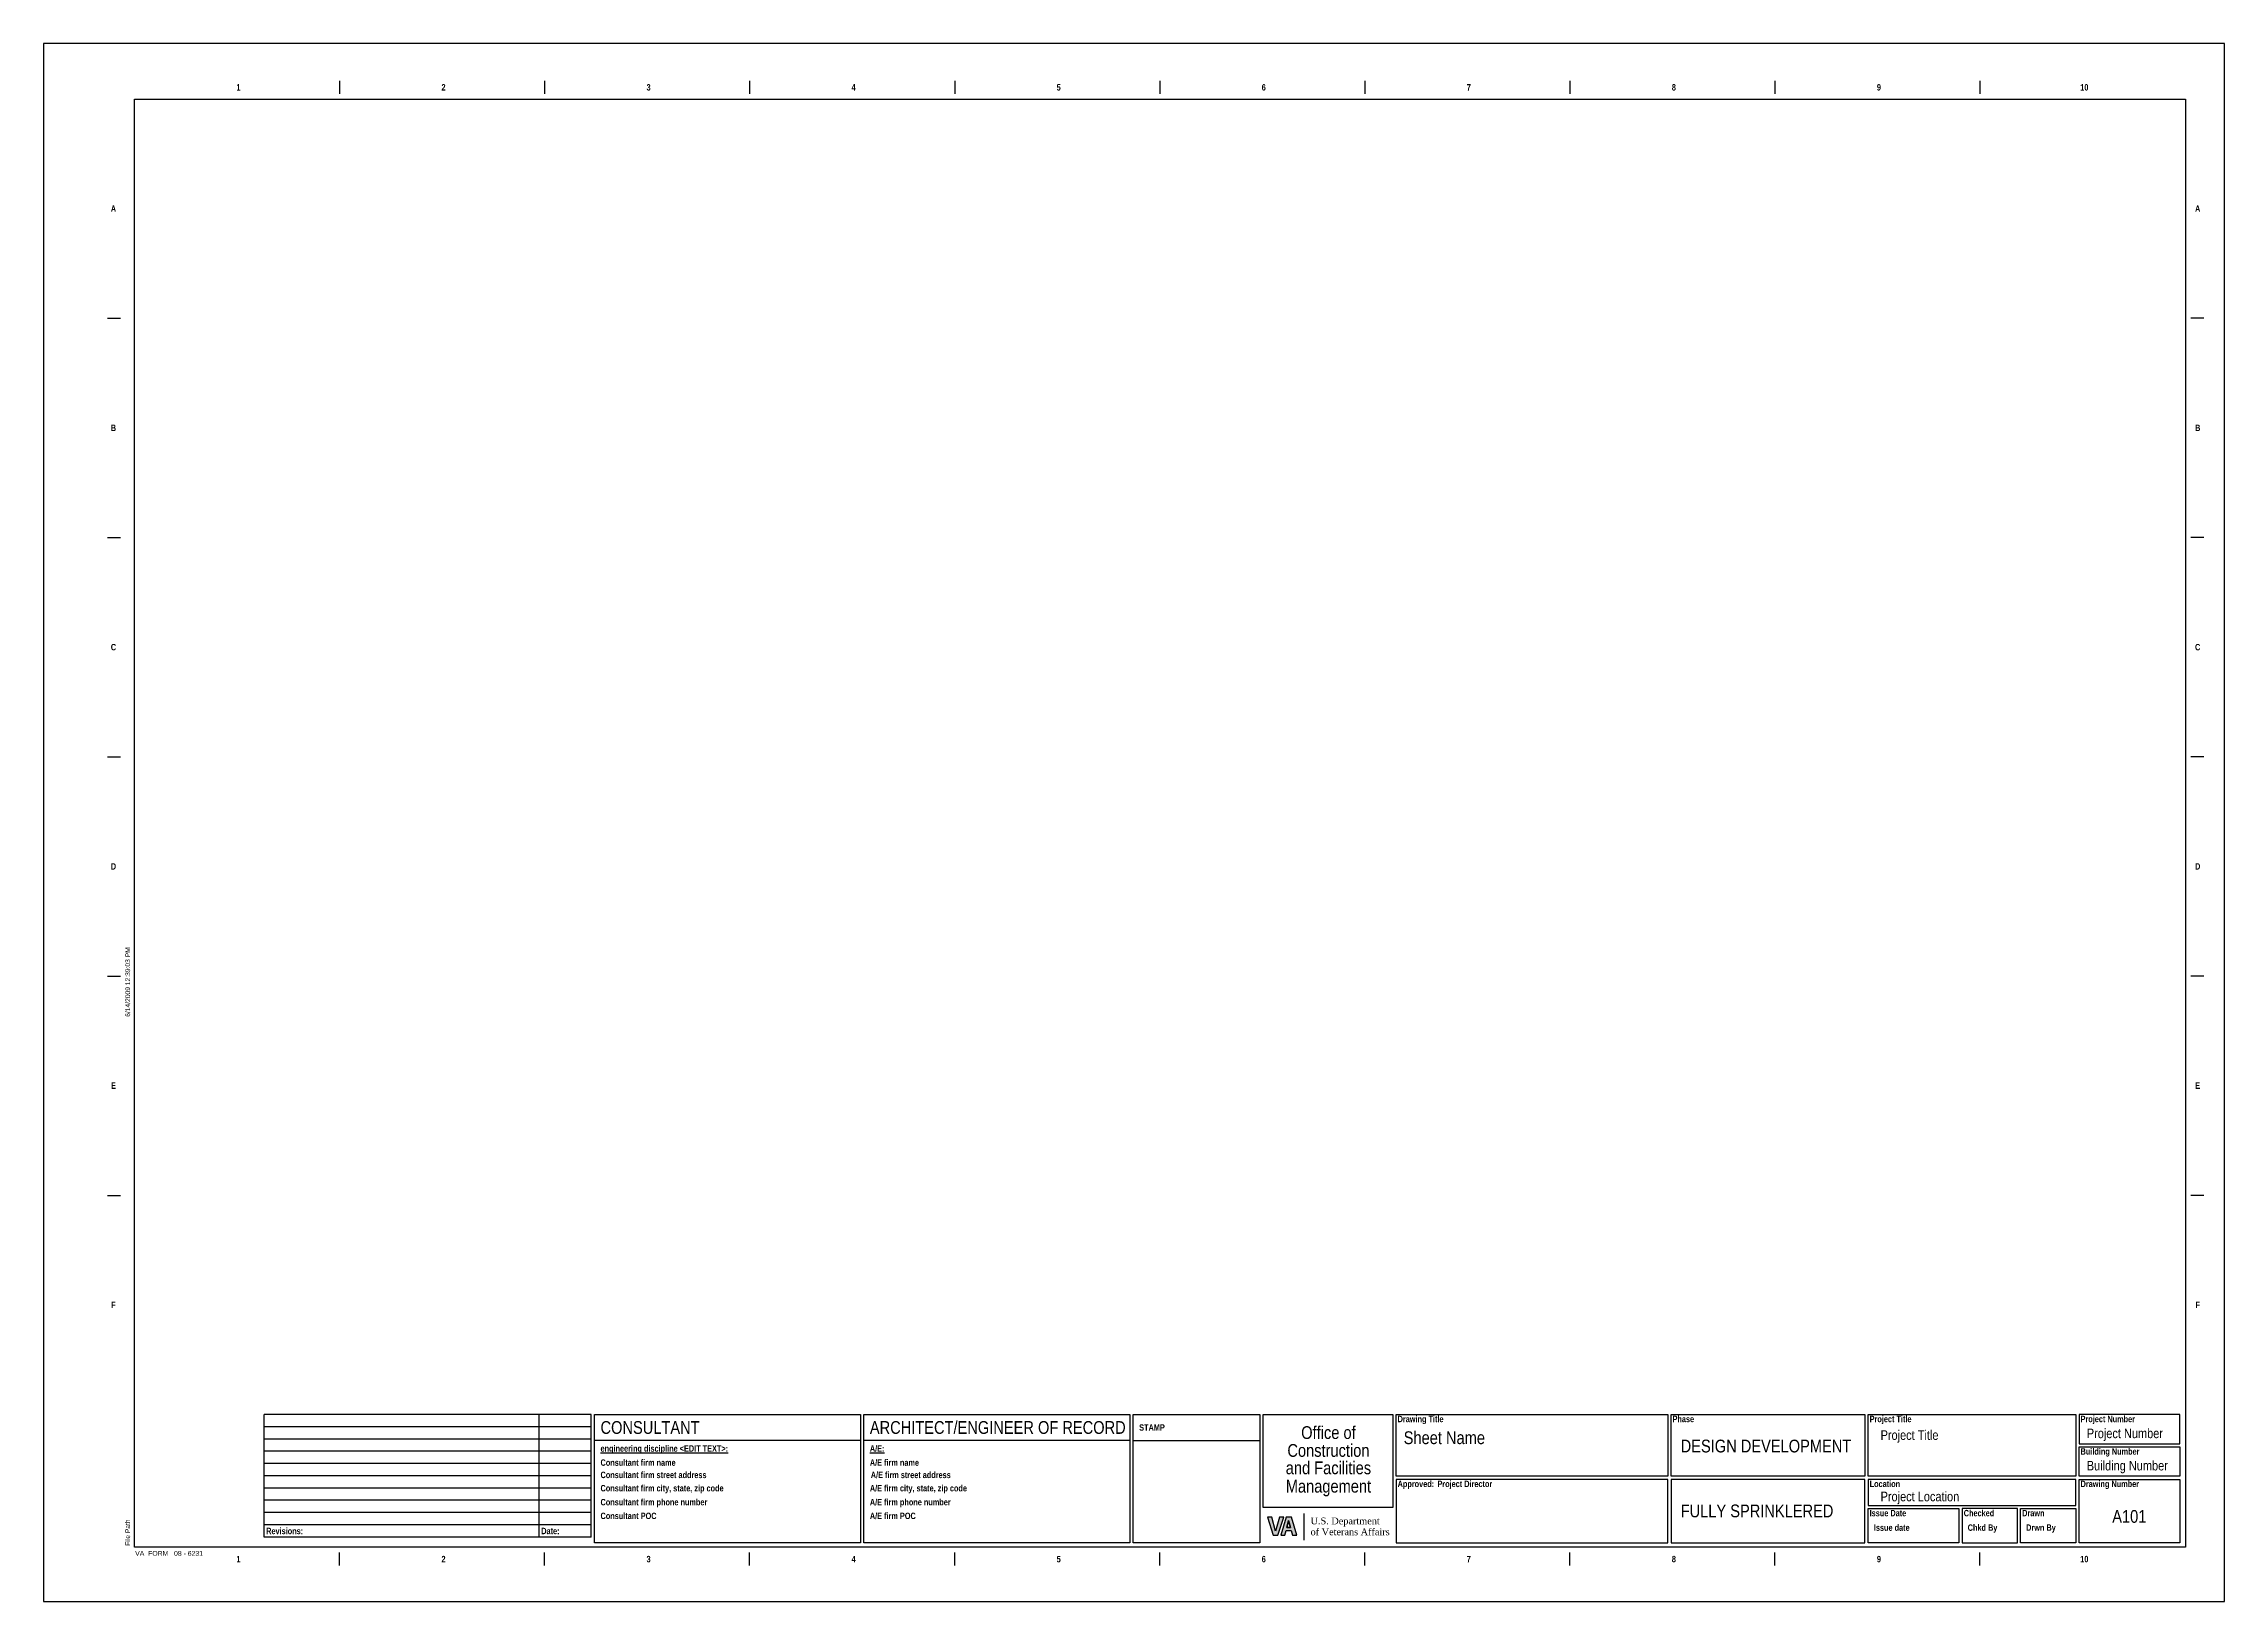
# Model space of a CAD drawing. Header units: inches. Extents: x -9500013719.8 to -9500013677.8, y 4999998384.9 to 4999998414.9.
import ezdxf

# ---------------------------------------------------------------- set-up
doc = ezdxf.new("R2010")
doc.units = ezdxf.units.IN
doc.header["$MEASUREMENT"] = 0
doc.layers.add('G-ANNO-TEXT', color=211, linetype='Continuous')
doc.layers.add('G-ANNO-TTLB', color=81, linetype='Continuous')
doc.styles.add('Arial', font='arial.ttf', dxfattribs={"height": 0.092206})
doc.styles.add('Arial Narrow', font='ARIALN.TTF', dxfattribs={"width": 1.25, "height": 0.092183})
doc.styles.add('Arial Narrow_1', font='ARIALN.TTF', dxfattribs={"height": 0.245821})
doc.styles.add('Arial Narrow_2', font='ARIALN.TTF', dxfattribs={"height": 0.184366})
doc.styles.add('Arial Narrow_B', font='ARIALNB.TTF', dxfattribs={"height": 0.122891})
doc.styles.add('Georgia', font='georgia.ttf', dxfattribs={"height": 0.130713})

msp = doc.modelspace()

# ---------------------------------------------------------------- hatches: boundary and pattern name
at = {"layer": 'G-ANNO-TEXT'}
h = msp.add_hatch(color=256, dxfattribs=at)
h.paths.add_polyline_path([(-9500013695.8204, 4999998386.352914), (-9500013695.859127, 4999998386.491399), (-9500013695.895391, 4999998386.352914)], flags=0)
h.paths.add_polyline_path([(-9500013696.009569, 4999998386.205384), (-9500013695.906452, 4999998386.551866), (-9500013695.805813, 4999998386.551866), (-9500013695.700157, 4999998386.205384), (-9500013695.783176, 4999998386.205384), (-9500013695.809359, 4999998386.294298), (-9500013695.906452, 4999998386.294298), (-9500013695.930599, 4999998386.205384)], flags=0)
h.paths.add_polyline_path([(-9500013696.157961, 4999998386.20539), (-9500013696.266619, 4999998386.551866), (-9500013696.182621, 4999998386.551866), (-9500013696.109665, 4999998386.281468), (-9500013696.035702, 4999998386.551866), (-9500013695.954224, 4999998386.551866), (-9500013696.069262, 4999998386.20539)], flags=0)

# ---------------------------------------------------------------- linework, layer by layer
for p, q in [((-9500013696.182621, 4999998386.551866), (-9500013696.266619, 4999998386.551866)), ((-9500013696.266619, 4999998386.551866), (-9500013696.157961, 4999998386.20539)), ((-9500013696.182621, 4999998386.551866), (-9500013696.266619, 4999998386.551866)), ((-9500013696.266619, 4999998386.551866), (-9500013696.157961, 4999998386.20539)), ((-9500013696.109665, 4999998386.281468), (-9500013696.182621, 4999998386.551866)), ((-9500013696.109665, 4999998386.281468), (-9500013696.182621, 4999998386.551866)), ((-9500013696.035702, 4999998386.551866), (-9500013696.109665, 4999998386.281468)), ((-9500013696.035702, 4999998386.551866), (-9500013696.109665, 4999998386.281468)), ((-9500013696.069262, 4999998386.20539), (-9500013695.954224, 4999998386.551866)), ((-9500013696.069262, 4999998386.20539), (-9500013695.954224, 4999998386.551866)), ((-9500013695.954224, 4999998386.551866), (-9500013696.035702, 4999998386.551866)), ((-9500013695.954224, 4999998386.551866), (-9500013696.035702, 4999998386.551866)), ((-9500013695.906452, 4999998386.551866), (-9500013696.009569, 4999998386.205384)), ((-9500013695.906452, 4999998386.551866), (-9500013696.009569, 4999998386.205384)), ((-9500013695.805813, 4999998386.551866), (-9500013695.906452, 4999998386.551866)), ((-9500013695.805813, 4999998386.551866), (-9500013695.906452, 4999998386.551866)), ((-9500013695.859127, 4999998386.491399), (-9500013695.895391, 4999998386.352914)), ((-9500013695.895391, 4999998386.352914), (-9500013695.859127, 4999998386.491399)), ((-9500013695.8204, 4999998386.352914), (-9500013695.859127, 4999998386.491399)), ((-9500013695.859127, 4999998386.491399), (-9500013695.8204, 4999998386.352914)), ((-9500013695.700157, 4999998386.205384), (-9500013695.805813, 4999998386.551866)), ((-9500013695.700157, 4999998386.205384), (-9500013695.805813, 4999998386.551866)), ((-9500013696.157961, 4999998386.20539), (-9500013696.069262, 4999998386.20539)), ((-9500013696.157961, 4999998386.20539), (-9500013696.069262, 4999998386.20539)), ((-9500013696.009569, 4999998386.205384), (-9500013695.930599, 4999998386.205384)), ((-9500013696.009569, 4999998386.205384), (-9500013695.930599, 4999998386.205384)), ((-9500013695.930599, 4999998386.205384), (-9500013695.906452, 4999998386.294298)), ((-9500013695.930599, 4999998386.205384), (-9500013695.906452, 4999998386.294298)), ((-9500013695.906452, 4999998386.294298), (-9500013695.809359, 4999998386.294298)), ((-9500013695.906452, 4999998386.294298), (-9500013695.809359, 4999998386.294298)), ((-9500013695.895391, 4999998386.352914), (-9500013695.8204, 4999998386.352914)), ((-9500013695.8204, 4999998386.352914), (-9500013695.895391, 4999998386.352914)), ((-9500013695.809359, 4999998386.294298), (-9500013695.783176, 4999998386.205384)), ((-9500013695.809359, 4999998386.294298), (-9500013695.783176, 4999998386.205384)), ((-9500013695.783176, 4999998386.205384), (-9500013695.700157, 4999998386.205384)), ((-9500013695.783176, 4999998386.205384), (-9500013695.700157, 4999998386.205384))]:
    msp.add_line(p, q, dxfattribs=at)
at = {"layer": 'G-ANNO-TTLB'}
for p, q in [((-9500013677.836792, 4999998414.931473), (-9500013719.836792, 4999998414.931473)), ((-9500013719.836792, 4999998414.931473), (-9500013719.836792, 4999998384.931473)), ((-9500013719.586792, 4999998414.931473), (-9500013719.836792, 4999998414.931473)), ((-9500013719.836792, 4999998414.931473), (-9500013719.836792, 4999998414.681473)), ((-9500013677.836792, 4999998414.931473), (-9500013678.086792, 4999998414.931473)), ((-9500013677.836792, 4999998384.931473), (-9500013677.836792, 4999998414.931473)), ((-9500013677.836792, 4999998414.681473), (-9500013677.836792, 4999998414.931473)), ((-9500013714.137585, 4999998414.216788), (-9500013714.137585, 4999998413.966788)), ((-9500013710.188366, 4999998414.216788), (-9500013710.188366, 4999998413.966788)), ((-9500013706.239147, 4999998414.216788), (-9500013706.239147, 4999998413.966788)), ((-9500013702.289928, 4999998414.216788), (-9500013702.289928, 4999998413.966788)), ((-9500013698.34071, 4999998414.216788), (-9500013698.34071, 4999998413.966788)), ((-9500013694.391491, 4999998414.216788), (-9500013694.391491, 4999998413.966788)), ((-9500013690.442272, 4999998414.216788), (-9500013690.442272, 4999998413.966788)), ((-9500013686.493053, 4999998414.216788), (-9500013686.493053, 4999998413.966788)), ((-9500013682.543835, 4999998414.216788), (-9500013682.543835, 4999998413.966788)), ((-9500013718.086803, 4999998413.864428), (-9500013678.587055, 4999998413.864428)), ((-9500013718.086803, 4999998385.977205), (-9500013718.086803, 4999998413.864428)), ((-9500013678.587055, 4999998413.864428), (-9500013678.587055, 4999998385.977205)), ((-9500013718.607889, 4999998409.641771), (-9500013718.357889, 4999998409.641771)), ((-9500013678.234695, 4999998409.641771), (-9500013678.484695, 4999998409.641771)), ((-9500013718.607889, 4999998405.419115), (-9500013718.357889, 4999998405.419115)), ((-9500013678.234695, 4999998405.419115), (-9500013678.484695, 4999998405.419115)), ((-9500013718.607889, 4999998401.196459), (-9500013718.357889, 4999998401.196459)), ((-9500013678.234695, 4999998401.196459), (-9500013678.484695, 4999998401.196459)), ((-9500013718.607889, 4999998396.973803), (-9500013718.357889, 4999998396.973803)), ((-9500013678.234695, 4999998396.973803), (-9500013678.484695, 4999998396.973803)), ((-9500013718.607889, 4999998392.751146), (-9500013718.357889, 4999998392.751146)), ((-9500013678.234695, 4999998392.751146), (-9500013678.484695, 4999998392.751146)), ((-9500013709.288849, 4999998388.530457), (-9500013715.587494, 4999998388.530457)), ((-9500013715.587494, 4999998386.171329), (-9500013715.587494, 4999998388.530457)), ((-9500013709.288849, 4999998388.294544), (-9500013715.587494, 4999998388.294544)), ((-9500013710.289816, 4999998386.407242), (-9500013710.289816, 4999998388.530457)), ((-9500013709.288849, 4999998386.171329), (-9500013709.288849, 4999998388.530457)), ((-9500013709.226566, 4999998388.530447), (-9500013704.101566, 4999998388.530447)), ((-9500013709.226566, 4999998386.061697), (-9500013709.226566, 4999998388.530447)), ((-9500013704.101566, 4999998388.530447), (-9500013704.101566, 4999998386.061697)), ((-9500013704.039066, 4999998388.530447), (-9500013698.914066, 4999998388.530447)), ((-9500013704.039066, 4999998386.061697), (-9500013704.039066, 4999998388.530447)), ((-9500013698.914066, 4999998388.530447), (-9500013698.914066, 4999998386.061697)), ((-9500013698.851566, 4999998388.530447), (-9500013696.414066, 4999998388.530447)), ((-9500013698.851566, 4999998386.061697), (-9500013698.851566, 4999998388.530447)), ((-9500013696.414066, 4999998388.530447), (-9500013696.414066, 4999998386.061697)), ((-9500013696.351566, 4999998388.530447), (-9500013693.851551, 4999998388.530447)), ((-9500013696.351566, 4999998386.739611), (-9500013696.351566, 4999998388.530447)), ((-9500013693.851551, 4999998388.530447), (-9500013693.851551, 4999998386.739611)), ((-9500013693.789051, 4999998388.530447), (-9500013688.556177, 4999998388.530447)), ((-9500013693.789051, 4999998387.342947), (-9500013693.789051, 4999998388.530447)), ((-9500013688.556177, 4999998388.530447), (-9500013688.556177, 4999998387.342947)), ((-9500013688.493677, 4999998388.530447), (-9500013684.760805, 4999998388.530447)), ((-9500013688.493677, 4999998387.342947), (-9500013688.493677, 4999998388.530447)), ((-9500013684.760805, 4999998388.530447), (-9500013684.760805, 4999998387.342947)), ((-9500013684.698305, 4999998388.530447), (-9500013680.698305, 4999998388.530447)), ((-9500013684.698305, 4999998387.342947), (-9500013684.698305, 4999998388.530447)), ((-9500013680.698305, 4999998388.530447), (-9500013680.698305, 4999998387.342947)), ((-9500013680.635805, 4999998388.530447), (-9500013680.635805, 4999998387.967947)), ((-9500013678.691902, 4999998388.530447), (-9500013680.635805, 4999998388.530447)), ((-9500013678.691902, 4999998387.967947), (-9500013678.691902, 4999998388.530447)), ((-9500013709.288849, 4999998388.058631), (-9500013715.587494, 4999998388.058631)), ((-9500013709.288849, 4999998387.822719), (-9500013715.587494, 4999998387.822719)), ((-9500013704.101566, 4999998388.030447), (-9500013709.226566, 4999998388.030447)), ((-9500013698.914066, 4999998388.030447), (-9500013704.039066, 4999998388.030447)), ((-9500013698.851566, 4999998388.030447), (-9500013696.414066, 4999998388.030447)), ((-9500013680.635805, 4999998387.967947), (-9500013678.691902, 4999998387.967947)), ((-9500013680.635805, 4999998387.905447), (-9500013678.691902, 4999998387.905447)), ((-9500013680.635805, 4999998387.342947), (-9500013680.635805, 4999998387.905447)), ((-9500013678.691902, 4999998387.905447), (-9500013678.691902, 4999998387.342947)), ((-9500013709.288849, 4999998387.586805), (-9500013715.587494, 4999998387.586805)), ((-9500013709.288849, 4999998387.350893), (-9500013715.587494, 4999998387.350893)), ((-9500013688.556177, 4999998387.342947), (-9500013693.789051, 4999998387.342947)), ((-9500013684.760805, 4999998387.342947), (-9500013688.493677, 4999998387.342947)), ((-9500013680.698305, 4999998387.342947), (-9500013684.698305, 4999998387.342947)), ((-9500013678.691902, 4999998387.342947), (-9500013680.635805, 4999998387.342947)), ((-9500013709.288849, 4999998387.114981), (-9500013715.587494, 4999998387.114981)), ((-9500013688.556177, 4999998387.280447), (-9500013693.789051, 4999998387.280447)), ((-9500013693.789051, 4999998387.280447), (-9500013693.789051, 4999998386.061697)), ((-9500013688.556177, 4999998386.061697), (-9500013688.556177, 4999998387.280447)), ((-9500013684.760805, 4999998387.280447), (-9500013688.493677, 4999998387.280447)), ((-9500013688.493677, 4999998387.280447), (-9500013688.493677, 4999998386.061697)), ((-9500013684.760805, 4999998386.061697), (-9500013684.760805, 4999998387.280447)), ((-9500013680.698305, 4999998387.280447), (-9500013684.698305, 4999998387.280447)), ((-9500013684.698305, 4999998387.280447), (-9500013684.698305, 4999998386.780447)), ((-9500013680.698305, 4999998386.780447), (-9500013680.698305, 4999998387.280447)), ((-9500013680.635805, 4999998387.280447), (-9500013678.691902, 4999998387.280447)), ((-9500013680.635805, 4999998386.061697), (-9500013680.635805, 4999998387.280447)), ((-9500013678.691902, 4999998387.280447), (-9500013678.691902, 4999998386.061697)), ((-9500013709.288849, 4999998386.879067), (-9500013715.587494, 4999998386.879067)), ((-9500013709.288849, 4999998386.643155), (-9500013715.587494, 4999998386.643155)), ((-9500013693.851551, 4999998386.739611), (-9500013696.351566, 4999998386.739611)), ((-9500013695.565222, 4999998386.624998), (-9500013695.565222, 4999998386.112643)), ((-9500013684.698305, 4999998386.780447), (-9500013680.698305, 4999998386.780447)), ((-9500013684.698305, 4999998386.717947), (-9500013682.948305, 4999998386.717947)), ((-9500013684.698305, 4999998386.061697), (-9500013684.698305, 4999998386.717947)), ((-9500013682.948305, 4999998386.717947), (-9500013682.948305, 4999998386.061697)), ((-9500013682.885805, 4999998386.717947), (-9500013682.885805, 4999998386.061697)), ((-9500013681.823305, 4999998386.717947), (-9500013682.885805, 4999998386.717947)), ((-9500013681.823305, 4999998386.061697), (-9500013681.823305, 4999998386.717947)), ((-9500013681.760805, 4999998386.717947), (-9500013680.698305, 4999998386.717947)), ((-9500013681.760805, 4999998386.061697), (-9500013681.760805, 4999998386.717947)), ((-9500013680.698305, 4999998386.717947), (-9500013680.698305, 4999998386.061697)), ((-9500013709.288849, 4999998386.407242), (-9500013715.587494, 4999998386.407242)), ((-9500013709.288849, 4999998386.171329), (-9500013715.587494, 4999998386.171329)), ((-9500013710.289816, 4999998386.171329), (-9500013710.289816, 4999998386.407242)), ((-9500013704.101566, 4999998386.061697), (-9500013709.226566, 4999998386.061697)), ((-9500013698.914066, 4999998386.061697), (-9500013704.039066, 4999998386.061697)), ((-9500013696.414066, 4999998386.061697), (-9500013698.851566, 4999998386.061697)), ((-9500013693.789051, 4999998386.061697), (-9500013688.556177, 4999998386.061697)), ((-9500013688.493677, 4999998386.061697), (-9500013684.760805, 4999998386.061697)), ((-9500013682.948305, 4999998386.061697), (-9500013684.698305, 4999998386.061697)), ((-9500013682.885805, 4999998386.061697), (-9500013681.823305, 4999998386.061697)), ((-9500013680.698305, 4999998386.061697), (-9500013681.760805, 4999998386.061697)), ((-9500013678.691902, 4999998386.061697), (-9500013680.635805, 4999998386.061697)), ((-9500013678.587055, 4999998385.977205), (-9500013718.086803, 4999998385.977205)), ((-9500013714.137585, 4999998385.624845), (-9500013714.137585, 4999998385.874845)), ((-9500013710.188366, 4999998385.624845), (-9500013710.188366, 4999998385.874845)), ((-9500013706.239147, 4999998385.624845), (-9500013706.239147, 4999998385.874845)), ((-9500013702.289928, 4999998385.624845), (-9500013702.289928, 4999998385.874845)), ((-9500013698.34071, 4999998385.624845), (-9500013698.34071, 4999998385.874845)), ((-9500013694.391491, 4999998385.624845), (-9500013694.391491, 4999998385.874845)), ((-9500013690.442272, 4999998385.624845), (-9500013690.442272, 4999998385.874845)), ((-9500013686.493053, 4999998385.624845), (-9500013686.493053, 4999998385.874845)), ((-9500013682.543835, 4999998385.624845), (-9500013682.543835, 4999998385.874845)), ((-9500013719.836792, 4999998385.181473), (-9500013719.836792, 4999998384.931473)), ((-9500013719.836792, 4999998384.931473), (-9500013677.836792, 4999998384.931473)), ((-9500013719.836792, 4999998384.931473), (-9500013719.586792, 4999998384.931473)), ((-9500013678.086792, 4999998384.931473), (-9500013677.836792, 4999998384.931473)), ((-9500013677.836792, 4999998384.931473), (-9500013677.836792, 4999998385.181473))]:
    msp.add_line(p, q, dxfattribs=at)

# ---------------------------------------------------------------- texts
at = {"layer": 'G-ANNO-TEXT'}
for s, insert, char_height, width, attachment_point, line_spacing_factor, style in [('CONSULTANT', (-9500013709.111221, 4999998388.403437), 0.2458207, 2.283, 1, 0.968573, 'Arial Narrow_1'), ('ARCHITECT/ENGINEER OF RECORD', (-9500013703.923721, 4999998388.403437), 0.24582067, 5.892, 1, 0.968573, 'Arial Narrow_1'), ('STAMP', (-9500013698.736221, 4999998388.341642), 0.1228911, 0.591, 1, 0.968724, 'Arial Narrow_B'), ('Office of', (-9500013695.092167, 4999998388.305242), 0.2458207, 1.248, 2, 0.968573, 'Arial Narrow_1'), ('Drawing Title', (-9500013693.759644, 4999998388.505705), 0.1228911, 1.056, 1, 0.968724, 'Arial Narrow_B'), ('Phase', (-9500013688.46427, 4999998388.505705), 0.1228911, 0.495, 1, 0.968724, 'Arial Narrow_B'), ('Project Title', (-9500013684.668896, 4999998388.505705), 0.1228911, 0.9615, 1, 0.968724, 'Arial Narrow_B'), ('Project Title', (-9500013684.458109, 4999998388.226103), 0.1843655, 1.32975, 1, 0.968573, 'Arial Narrow_2'), ('Project Number', (-9500013680.606396, 4999998388.505705), 0.1228911, 1.254, 1, 0.968724, 'Arial Narrow_B'), ('Construction', (-9500013695.092167, 4999998387.961147), 0.24582067, 1.881, 2, 0.968573, 'Arial Narrow_1'), ('Building Number', (-9500013680.606396, 4999998387.880705), 0.1228911, 1.359, 1, 0.968724, 'Arial Narrow_B'), ('and Facilities', (-9500013695.092167, 4999998387.626014), 0.24582067, 1.959, 2, 0.968573, 'Arial Narrow_1'), ('Management', (-9500013695.092167, 4999998387.273028), 0.2458207, 1.959, 2, 0.968573, 'Arial Narrow_1'), ('Approved:', (-9500013693.759644, 4999998387.255705), 0.1228911, 0.843, 1, 0.968724, 'Arial Narrow_B'), ('Project Director', (-9500013692.992769, 4999998387.255705), 0.1228911, 1.2615, 1, 0.968724, 'Arial Narrow_B'), ('Project Location', (-9500013684.458109, 4999998387.04342), 0.1843655, 1.80225, 1, 0.968573, 'Arial Narrow_2'), ('Drawing Number', (-9500013680.606396, 4999998387.255705), 0.1228911, 1.3485, 1, 0.968724, 'Arial Narrow_B'), ('U.S. Department\\Pof Veterans Affairs', (-9500013695.436325, 4999998386.546152), 0.13071311, 1.82067026, 1, 0.963429, 'Georgia'), ('Checked', (-9500013682.856396, 4999998386.693205), 0.1228911, 0.7005, 1, 0.968724, 'Arial Narrow_B'), ('Drawn', (-9500013681.731396, 4999998386.693205), 0.1228911, 0.5145, 1, 0.968724, 'Arial Narrow_B'), ('Revisions:', (-9500013715.549994, 4999998386.348685), 0.1228911, 0.849, 1, 0.968724, 'Arial Narrow_B'), ('Date:', (-9500013710.252317, 4999998386.348685), 0.1228911, 0.4185, 1, 0.968724, 'Arial Narrow_B')]:
    msp.add_mtext(s, dxfattribs=dict(at, insert=insert, char_height=char_height, width=width, attachment_point=attachment_point, line_spacing_factor=line_spacing_factor, style=style))
at = {"layer": 'G-ANNO-TEXT', "color": 7, "lineweight": 211, "char_height": 0.1228911, "attachment_point": 1, "line_spacing_factor": 0.968724, "style": 'Arial Narrow_B'}
for s, insert, width in [('Location', (-9500013684.668896, 4999998387.255705), 0.702), ('Issue Date', (-9500013684.668896, 4999998386.693205), 0.8385)]:
    msp.add_mtext(s, dxfattribs=dict(at, insert=insert, width=width))
at = {"layer": 'G-ANNO-TTLB'}
for s, insert, char_height, width, attachment_point, line_spacing_factor, style in [('\\fArial Narrow|b1|i0|c0|p34|;1', (-9500013716.083958, 4999998414.151091), 0.1228911, 0.093, 2, 0.968724, 'Arial Narrow_B'), ('\\fArial Narrow|b1|i0|c0|p34|;2', (-9500013712.134739, 4999998414.151091), 0.1228911, 0.093, 2, 0.968724, 'Arial Narrow_B'), ('\\fArial Narrow|b1|i0|c0|p34|;3', (-9500013708.18552, 4999998414.151091), 0.1228911, 0.093, 2, 0.968724, 'Arial Narrow_B'), ('\\fArial Narrow|b1|i0|c0|p34|;4', (-9500013704.236301, 4999998414.151091), 0.1228911, 0.093, 2, 0.968724, 'Arial Narrow_B'), ('\\fArial Narrow|b1|i0|c0|p34|;5', (-9500013700.287083, 4999998414.151091), 0.1228911, 0.093, 2, 0.968724, 'Arial Narrow_B'), ('\\fArial Narrow|b1|i0|c0|p34|;6', (-9500013696.337864, 4999998414.151091), 0.1228911, 0.093, 2, 0.968724, 'Arial Narrow_B'), ('\\fArial Narrow|b1|i0|c0|p34|;7', (-9500013692.388645, 4999998414.151091), 0.1228911, 0.093, 2, 0.968724, 'Arial Narrow_B'), ('\\fArial Narrow|b1|i0|c0|p34|;8', (-9500013688.439426, 4999998414.151091), 0.1228911, 0.093, 2, 0.968724, 'Arial Narrow_B'), ('\\fArial Narrow|b1|i0|c0|p34|;9', (-9500013684.490208, 4999998414.151091), 0.1228911, 0.093, 2, 0.968724, 'Arial Narrow_B'), ('10', (-9500013680.533428, 4999998414.151091), 0.1228911, 0.186, 2, 0.968724, 'Arial Narrow_B'), ('\\fArial Narrow|b1|i0|c0|p34|;A', (-9500013718.491592, 4999998411.815614), 0.1228911, 0.1215, 2, 0.968724, 'Arial Narrow_B'), ('\\fArial Narrow|b1|i0|c0|p34|;A', (-9500013678.350992, 4999998411.815614), 0.1228911, 0.1215, 2, 0.968724, 'Arial Narrow_B'), ('\\fArial Narrow|b1|i0|c0|p34|;B', (-9500013718.491592, 4999998407.592957), 0.1228911, 0.1215, 2, 0.968724, 'Arial Narrow_B'), ('\\fArial Narrow|b1|i0|c0|p34|;B', (-9500013678.350992, 4999998407.592957), 0.1228911, 0.1215, 2, 0.968724, 'Arial Narrow_B'), ('\\fArial Narrow|b1|i0|c0|p34|;C', (-9500013718.491592, 4999998403.370301), 0.1228911, 0.1215, 2, 0.968724, 'Arial Narrow_B'), ('\\fArial Narrow|b1|i0|c0|p34|;C', (-9500013678.350992, 4999998403.370301), 0.1228911, 0.1215, 2, 0.968724, 'Arial Narrow_B'), ('\\fArial Narrow|b1|i0|c0|p34|;D', (-9500013718.491592, 4999998399.147645), 0.1228911, 0.1215, 2, 0.968724, 'Arial Narrow_B'), ('\\fArial Narrow|b1|i0|c0|p34|;D', (-9500013678.350992, 4999998399.147645), 0.1228911, 0.1215, 2, 0.968724, 'Arial Narrow_B'), ('\\fArial Narrow|b1|i0|c0|p34|;E', (-9500013718.491592, 4999998394.924989), 0.1228911, 0.1125, 2, 0.968724, 'Arial Narrow_B'), ('\\fArial Narrow|b1|i0|c0|p34|;E', (-9500013678.350992, 4999998394.924989), 0.1228911, 0.1125, 2, 0.968724, 'Arial Narrow_B'), ('\\fArial Narrow|b1|i0|c0|p34|;F', (-9500013718.491592, 4999998390.702332), 0.1228911, 0.1035, 2, 0.968724, 'Arial Narrow_B'), ('\\fArial Narrow|b1|i0|c0|p34|;F', (-9500013678.350992, 4999998390.702332), 0.1228911, 0.1035, 2, 0.968724, 'Arial Narrow_B'), ('Sheet Name', (-9500013693.642605, 4999998388.206209), 0.2458207, 1.866, 1, 0.968573, 'Arial Narrow_1'), ('Project Number', (-9500013680.48653, 4999998388.25965), 0.1843655, 1.74825, 1, 0.968573, 'Arial Narrow_2'), ('\\Lengineering discipline <EDIT TEXT>:', (-9500013709.111221, 4999998387.937491), 0.1228911, 2.94, 1, 0.968724, 'Arial Narrow_B'), ('\\LA/E:', (-9500013703.923721, 4999998387.937491), 0.1228911, 0.336, 1, 0.968724, 'Arial Narrow_B'), ('DESIGN DEVELOPMENT', (-9500013688.30814, 4999998388.04587), 0.24582067, 3.93, 1, 0.968573, 'Arial Narrow_1'), ('Consultant firm name', (-9500013709.111221, 4999998387.665782), 0.1228911, 1.7295, 1, 0.968724, 'Arial Narrow_B'), ('Consultant firm street address', (-9500013709.111221, 4999998387.428638), 0.1228911, 2.4375, 1, 0.968724, 'Arial Narrow_B'), ('A/E firm name', (-9500013703.923721, 4999998387.665782), 0.1228911, 1.131, 1, 0.968724, 'Arial Narrow_B'), ('A/E firm street address', (-9500013703.906399, 4999998387.428638), 0.1228911, 1.839, 1, 0.968724, 'Arial Narrow_B'), ('Building Number', (-9500013680.48653, 4999998387.638095), 0.1843655, 1.86075, 1, 0.968573, 'Arial Narrow_2'), ('Consultant firm city, state, zip code', (-9500013709.111221, 4999998387.172688), 0.1228911, 2.8275, 1, 0.968724, 'Arial Narrow_B'), ('Consultant firm phone number', (-9500013709.111221, 4999998386.904065), 0.1228911, 2.463, 1, 0.968724, 'Arial Narrow_B'), ('A/E firm city, state, zip code', (-9500013703.923721, 4999998387.172688), 0.1228911, 2.229, 1, 0.968724, 'Arial Narrow_B'), ('A/E firm phone number', (-9500013703.923721, 4999998386.904065), 0.1228911, 1.8645, 1, 0.968724, 'Arial Narrow_B'), ('Consultant POC', (-9500013709.111221, 4999998386.639392), 0.1228911, 1.29, 1, 0.968724, 'Arial Narrow_B'), ('A/E firm POC', (-9500013703.923721, 4999998386.639392), 0.1228911, 1.056, 1, 0.968724, 'Arial Narrow_B'), ('FULLY SPRINKLERED', (-9500013688.30814, 4999998386.796407), 0.24582067, 3.516, 1, 0.968573, 'Arial Narrow_1'), ('A101', (-9500013679.667759, 4999998386.690644), 0.2458207, 0.783, 2, 0.968573, 'Arial Narrow_1'), ('Issue date', (-9500013684.587559, 4999998386.413557), 0.1228911, 0.8205, 1, 0.968724, 'Arial Narrow_B'), ('Chkd By', (-9500013682.780092, 4999998386.413557), 0.1228911, 0.6825, 1, 0.968724, 'Arial Narrow_B'), ('Drwn By', (-9500013681.655092, 4999998386.413557), 0.1228911, 0.6825, 1, 0.968724, 'Arial Narrow_B'), ('VA  FORM   08 - 6231', (-9500013718.073345, 4999998385.902004), 0.09218275, 1.5345, 1, 0.968573, 'Arial Narrow'), ('\\fArial Narrow|b1|i0|c0|p34|;1', (-9500013716.083958, 4999998385.807341), 0.1228911, 0.093, 2, 0.968724, 'Arial Narrow_B'), ('\\fArial Narrow|b1|i0|c0|p34|;2', (-9500013712.134739, 4999998385.807341), 0.1228911, 0.093, 2, 0.968724, 'Arial Narrow_B'), ('\\fArial Narrow|b1|i0|c0|p34|;3', (-9500013708.18552, 4999998385.807341), 0.1228911, 0.093, 2, 0.968724, 'Arial Narrow_B'), ('\\fArial Narrow|b1|i0|c0|p34|;4', (-9500013704.236301, 4999998385.807341), 0.1228911, 0.093, 2, 0.968724, 'Arial Narrow_B'), ('\\fArial Narrow|b1|i0|c0|p34|;5', (-9500013700.287083, 4999998385.807341), 0.1228911, 0.093, 2, 0.968724, 'Arial Narrow_B'), ('\\fArial Narrow|b1|i0|c0|p34|;6', (-9500013696.337864, 4999998385.807341), 0.1228911, 0.093, 2, 0.968724, 'Arial Narrow_B'), ('\\fArial Narrow|b1|i0|c0|p34|;7', (-9500013692.388645, 4999998385.807341), 0.1228911, 0.093, 2, 0.968724, 'Arial Narrow_B'), ('\\fArial Narrow|b1|i0|c0|p34|;8', (-9500013688.439426, 4999998385.807341), 0.1228911, 0.093, 2, 0.968724, 'Arial Narrow_B'), ('\\fArial Narrow|b1|i0|c0|p34|;9', (-9500013684.490208, 4999998385.807341), 0.1228911, 0.093, 2, 0.968724, 'Arial Narrow_B'), ('10', (-9500013680.533428, 4999998385.807341), 0.1228911, 0.186, 2, 0.968724, 'Arial Narrow_B')]:
    msp.add_mtext(s, dxfattribs=dict(at, insert=insert, char_height=char_height, width=width, attachment_point=attachment_point, line_spacing_factor=line_spacing_factor, style=style))
at = {"layer": 'G-ANNO-TTLB', "attachment_point": 1, "rotation": 90, "line_spacing_factor": 0.938532, "style": 'Arial'}
for s, insert, char_height, width in [('6/14/2009 12:39:03 PM', (-9500013718.263227, 4999998396.189519), 0.09220621, 1.5975), ('File Path', (-9500013718.263227, 4999998386.002019), 0.0922062, 0.60525)]:
    msp.add_mtext(s, dxfattribs=dict(at, insert=insert, char_height=char_height, width=width))

doc.saveas('drawing.dxf')
